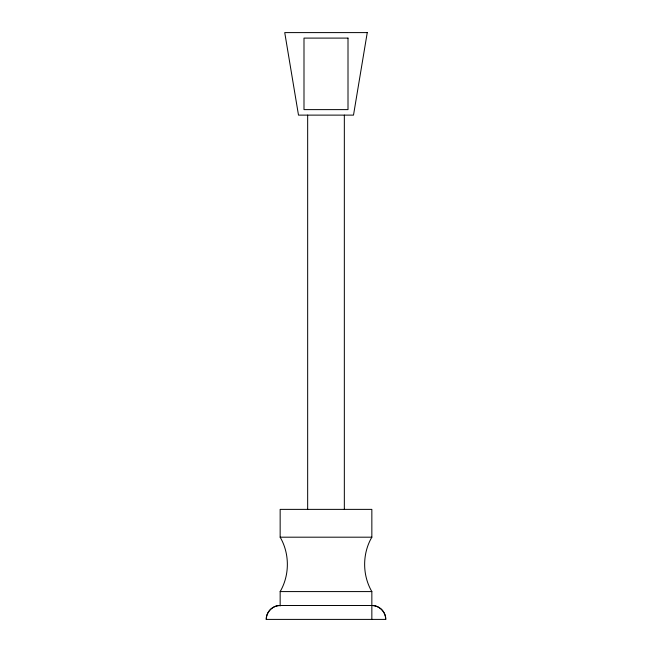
<?xml version="1.0" encoding="UTF-8"?>
<svg xmlns="http://www.w3.org/2000/svg" width="652" height="652" viewBox="0 0 652 652"><rect width="100%" height="100%" fill="white"/><g stroke="black" fill="none" stroke-linecap="round" stroke-linejoin="round"><path stroke-width="0.98" d="M266.252 619.4C266.097 611.967 272.723 605.341 280.156 605.496L371.844 605.496C379.277 605.341 385.902 611.967 385.748 619.4L266.252 619.4A13.904 13.904 0 0 1 280.156 605.496M280.156 605.969L280.156 591.584C289.757 575.113 289.757 553.662 280.156 537.191L280.156 509.375L371.844 509.375L371.844 537.191C362.243 553.662 362.243 575.113 371.844 591.584L371.844 619.4M280.156 537.191L371.844 537.191M280.156 591.584L371.844 591.584M344.337 115.119L344.337 509.375M307.662 115.119L307.662 509.375M371.844 605.496A13.904 13.904 0 0 1 385.748 619.4M367.255 32.6L353.506 115.119L298.494 115.119L284.737 32.6L367.255 32.6M348.005 38.101L303.995 38.101L303.995 109.617L348.005 109.617L348.005 38.101"/></g></svg>
